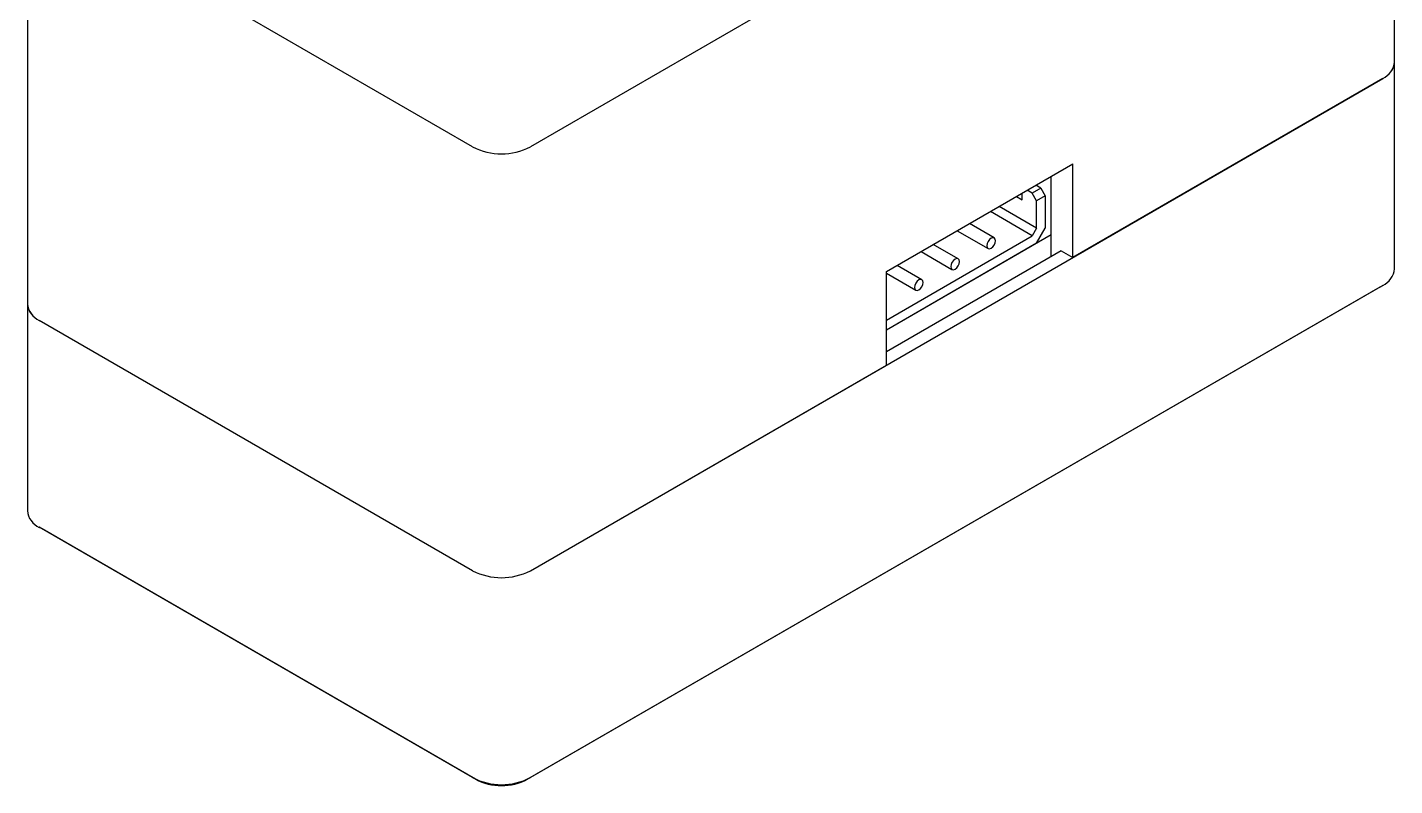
# Model space of a CAD drawing. Header units: inches. Extents: x -25 to 752, y -5 to 292.
# Drawn here: x 287.2 to 354.2, y 175.9 to 213 of the extents above; entities that cross this region are included whole.
import ezdxf

# ---------------------------------------------------------------- set-up
doc = ezdxf.new("R2010")
doc.units = ezdxf.units.IN
doc.header["$MEASUREMENT"] = 0

msp = doc.modelspace()

# ---------------------------------------------------------------- linework, layer by layer
at = {"color": 7, "linetype": 'Continuous', "lineweight": 25}
for p, q in [((354.162, 211.305), (354.162, 232.045)), ((353.576, 231.228), (311.857, 207.144)), ((287.229, 220.207), (287.229, 199.467)), ((309.028, 207.144), (287.815, 219.39)), ((354.162, 201.18), (354.162, 211.305)), ((311.857, 186.404), (353.576, 210.488)), ((353.576, 210.488), (338.403, 201.729)), ((329.282, 201.036), (338.403, 206.302)), ((338.403, 201.729), (338.403, 206.302)), ((337.343, 201.77), (337.343, 205.69)), ((335.929, 204.546), (335.929, 204.873)), ((336.424, 204.873), (336.176, 205.016)), ((336.848, 205.118), (336.424, 204.873)), ((336.636, 204.505), (336.424, 204.873)), ((336.848, 205.118), (336.6, 205.261)), ((336.848, 205.118), (337.06, 204.75)), ((336.636, 203.158), (334.797, 204.22)), ((335.645, 204.71), (335.929, 204.546)), ((337.06, 204.75), (336.636, 204.505)), ((336.636, 203.158), (336.636, 204.505)), ((337.06, 204.75), (337.06, 203.158)), ((336.424, 202.791), (334.372, 203.975)), ((337.343, 202.832), (329.282, 198.178)), ((332.747, 203.036), (334.258, 202.164)), ((334.558, 202.683), (333.347, 203.383)), ((336.636, 203.158), (336.424, 202.791)), ((336.636, 202.423), (337.06, 203.158)), ((329.282, 198.668), (336.424, 202.791)), ((336.636, 202.423), (329.282, 198.178)), ((332.791, 201.663), (331.579, 202.362)), ((337.838, 202.056), (329.282, 197.117)), ((330.979, 202.016), (332.491, 201.143)), ((337.838, 202.056), (338.403, 201.729)), ((329.282, 196.463), (329.282, 201.036)), ((329.282, 200.955), (330.723, 200.123)), ((331.023, 200.642), (329.811, 201.342)), ((353.435, 200.281), (311.715, 176.197)), ((353.576, 200.363), (311.857, 176.279)), ((353.435, 200.281), (353.576, 200.363)), ((287.229, 199.467), (287.229, 189.342)), ((309.028, 186.404), (287.815, 198.65)), ((311.857, 186.404), (329.282, 196.463)), ((309.028, 176.279), (287.815, 188.525)), ((287.956, 188.444), (287.815, 188.525)), ((309.17, 176.197), (287.956, 188.444))]:
    msp.add_line(p, q, dxfattribs=at)
at = {"color": 7, "linetype": 'Continuous', "lineweight": 25, "flags": 128}
for points in [[(334.62, 202.546), (334.604, 202.63), (334.558, 202.683), (334.489, 202.697), (334.408, 202.668), (334.327, 202.603), (334.258, 202.51), (334.212, 202.404), (334.196, 202.301), (334.212, 202.217), (334.258, 202.164), (334.327, 202.15), (334.408, 202.179), (334.489, 202.244), (334.558, 202.337), (334.604, 202.443), (334.62, 202.546)], [(332.853, 201.525), (332.837, 201.61), (332.791, 201.663), (332.722, 201.676), (332.641, 201.648), (332.559, 201.582), (332.491, 201.49), (332.445, 201.384), (332.428, 201.281), (332.445, 201.196), (332.491, 201.143), (332.559, 201.13), (332.641, 201.158), (332.722, 201.224), (332.791, 201.316), (332.837, 201.422), (332.853, 201.525)], [(331.085, 200.505), (331.069, 200.589), (331.023, 200.642), (330.954, 200.656), (330.873, 200.627), (330.792, 200.562), (330.723, 200.469), (330.677, 200.363), (330.661, 200.26), (330.677, 200.176), (330.723, 200.123), (330.792, 200.109), (330.873, 200.138), (330.954, 200.203), (331.023, 200.296), (331.069, 200.402), (331.085, 200.505)]]:
    msp.add_lwpolyline(points, dxfattribs=at)
at = {"color": 7, "linetype": 'Continuous', "lineweight": 25}
for centre, radius, start, end in [((353.162, 211.404), 1.005, 294.33324, 354.34662), ((353.186, 211.386), 0.979, 293.46213, 355.21773), ((310.442, 209.859), 3.061, 242.48054, 297.51946), ((353.162, 201.278), 1.005, 294.33324, 354.34662), ((288.205, 199.548), 0.979, 184.78227, 246.53787), ((288.229, 199.566), 1.005, 185.65338, 245.66676), ((288.205, 189.423), 0.979, 184.78227, 246.53787), ((310.442, 189.119), 3.061, 242.48054, 297.51946), ((310.442, 178.993), 3.061, 242.48054, 297.51946), ((310.442, 178.654), 2.767, 242.60967, 297.39033)]:
    msp.add_arc(centre, radius, start, end, dxfattribs=at)

doc.saveas('drawing.dxf')
